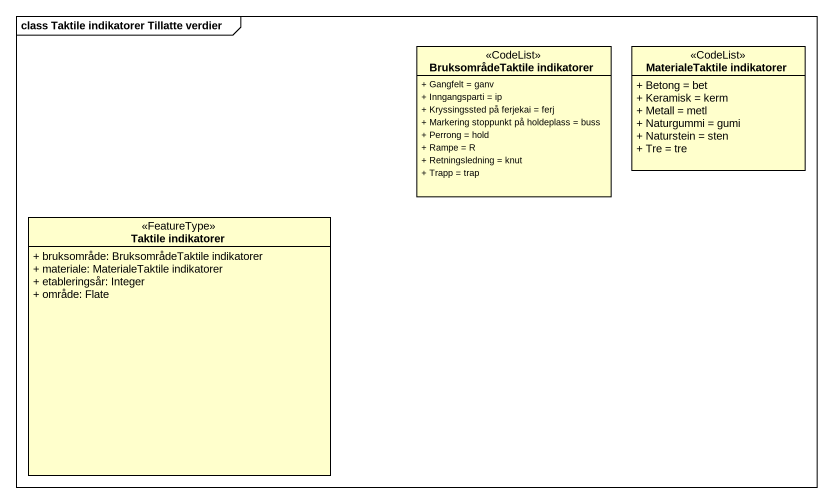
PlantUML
@startuml
mainframe class Taktile indikatorer Tillatte verdier
hide circle
hide empty members
skinparam classAttributeIconSize 0
class "BruksområdeTaktile indikatorer" as BruksområdeTaktile <<CodeList>> {
  + Gangfelt = ganv
  + Inngangsparti = ip
  + Kryssingssted på ferjekai = ferj
  + Markering stoppunkt på holdeplass = buss
  + Perrong = hold
  + Rampe = R
  + Retningsledning = knut
  + Trapp = trap
}
class "MaterialeTaktile indikatorer" as MaterialeTaktile_indikatorer <<CodeList>> {
  + Betong = bet
  + Keramisk = kerm
  + Metall = metl
  + Naturgummi = gumi
  + Naturstein = sten
  + Tre = tre
}
class "Taktile indikatorer" as Taktile_indikatorer <<FeatureType>> {
  + bruksområde: BruksområdeTaktile indikatorer
  + materiale: MaterialeTaktile indikatorer
  + etableringsår: Integer
  + område: Flate
}
@enduml
